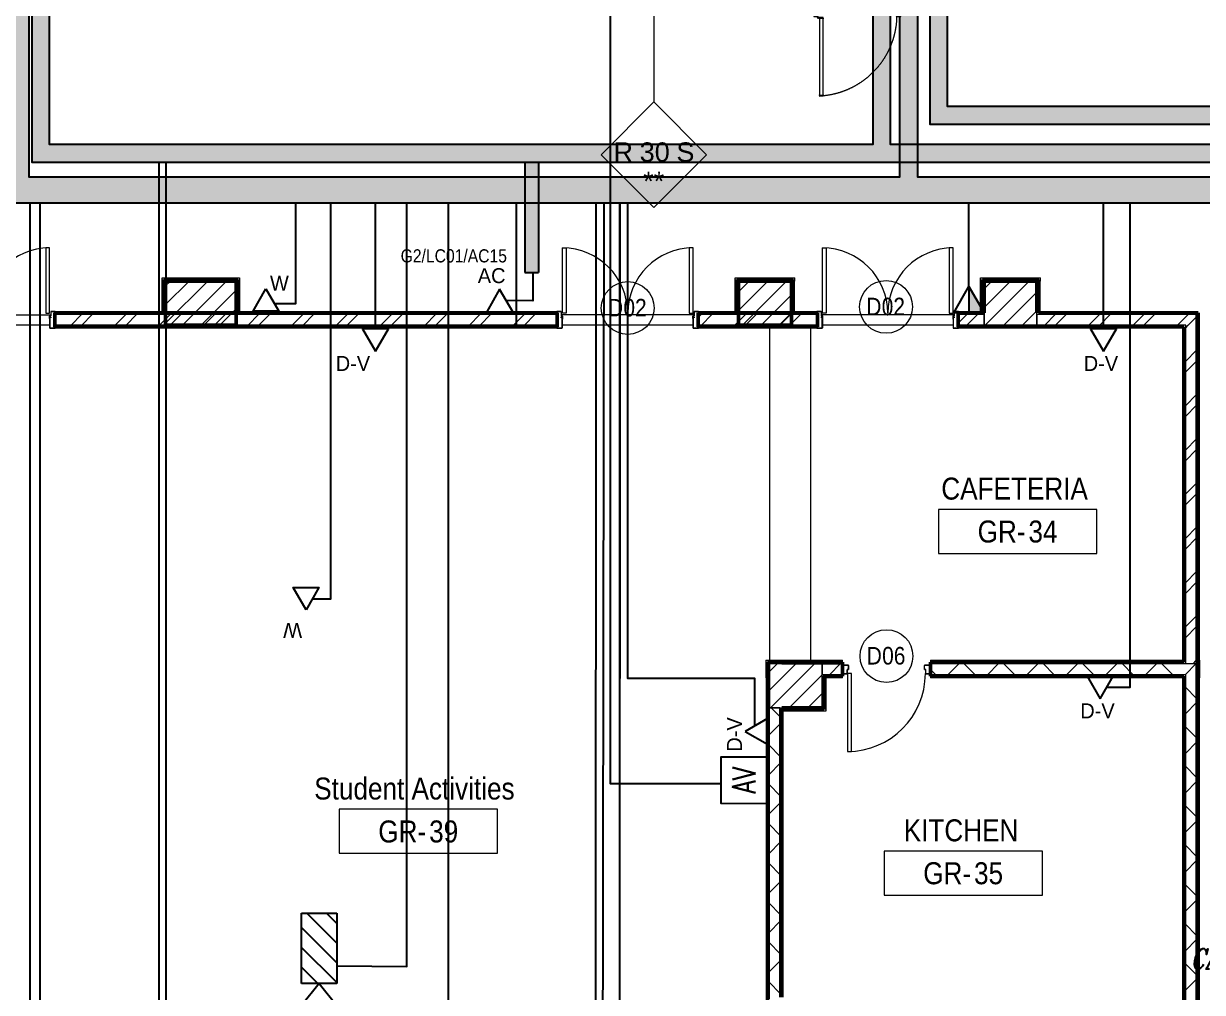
# Model space of a CAD drawing. Header units: millimetres. Extents: x -9358 to 257996, y -67499 to 9117.
# Drawn here: x 8426 to 21820, y -52934 to -41919 of the extents above; entities that cross this region are included whole.
import ezdxf
from ezdxf import colors
from ezdxf.entities.mleader import LeaderData, LeaderLine
from ezdxf.enums import TextEntityAlignment as Align
from ezdxf.math import Vec2, Vec3

# ---------------------------------------------------------------- set-up
doc = ezdxf.new("R2010")
doc.units = ezdxf.units.MM
doc.header["$LTSCALE"] = 1000
doc.linetypes.add('Centre', pattern=[31.75, 6.35, -4.7625, 15.875, -4.7625])
for name, color, linetype, lineweight in [('123', 2, 'Continuous', 9), ('A-COL-RFC', 8, 'Continuous', 18), ('A-COL-RFC-1', 8, 'Continuous', 9), ('A-COL-RFC-2', 8, 'Continuous', 50), ('A-DETL-GENF-1', 8, 'Continuous', 9), ('A-DOOR', 8, 'Continuous', 9), ('A-DOOR-1', 8, 'Continuous', 18), ('A-DOOR-2', 8, 'Centre', 9), ('A-DOR', 8, 'Continuous', 9), ('A-FLR-PAT', 8, 'Continuous', 18), ('A-GEN-MOD', 8, 'Continuous', 9), ('A-ROM-NAM', 8, 'Continuous', 9), ('A-TYP-DOR', 8, 'Continuous', 0), ('A-TYP-WAL', 8, 'Continuous', 0), ('A-WAL-CLD', 8, 'Continuous', 9), ('A-WAL-CMU', 8, 'Continuous', 50), ('A-WAL-LOW-20', 8, 'Continuous', 18), ('A-WAL-LOW-30', 8, 'Continuous', 18), ('A-WAL-PAT-1', 8, 'Continuous', 9), ('A-WAL-PRT', 8, 'Continuous', 50)]:
    doc.layers.add(name, color=color, linetype=linetype, lineweight=lineweight)
for name, color, linetype in [('CCTV', 4, 'Continuous'), ('CCTVNET', 6, 'Continuous'), ('DATANET', 4, 'Continuous'), ('E680G_SEC', 40, 'Continuous'), ('E680T_SEC', 2, 'Continuous'), ('FIBERNETW', 5, 'Continuous'), ('G2 LC 02 AC', 3, 'Continuous'), ('LC-CABLE -10', 4, 'Continuous'), ('LC-CABLE -20', 6, 'Continuous'), ('LC-CABLE-40', 5, 'Continuous'), ('LC-DA-CIR', 4, 'Continuous'), ('LC-T-OUTLET', 4, 'Continuous')]:
    doc.layers.add(name, color=color, linetype=linetype)
doc.styles.add('Arial_5', font='arial.ttf', dxfattribs={"width": 0.85, "height": 200})
doc.styles.add('Arial_7', font='arial.ttf', dxfattribs={"width": 0.85, "height": 200})
doc.styles.add('Arial_8', font='arial.ttf', dxfattribs={"height": 220})
doc.styles.add('ELEC', font='romant.shx', dxfattribs={"width": 0.8, "oblique": 15, "height": 0.18})
doc.styles.add('ROMANS', font='romans.shx', dxfattribs={"width": 0.75})
pattern_1 = [(0, (0, 0), (812.8, 203.2), [33.528, -576.072, 33.528, -576.072, -3251.2]), (0, (0, 0), (812.8, 203.2), [-1219.2, 33.528, -1185.672, 33.528, -576.072, -1422.4]), (0, (0, 0), (812.8, 203.2), [-3048, 33.528, -372.872, 33.528, -982.472]), (120, (304.8, 101.6), (-582.37636, 602.30545), [33.528, -576.072, 33.528, -576.072, -3251.2]), (120, (304.8, 101.6), (-582.37636, 602.30545), [-1219.2, 33.528, -1185.672, 33.528, -576.072, -1422.4]), (120, (304.8, 101.6), (-582.37636, 602.30545), [-3048, 33.528, -372.872, 33.528, -982.472]), (240, (406.4, 508), (-230.42364, -805.50545), [33.528, -576.072, 33.528, -576.072, -3251.2]), (240, (406.4, 508), (-230.42364, -805.50545), [-1219.2, 33.528, -1185.672, 33.528, -576.072, -1422.4]), (240, (406.4, 508), (-230.42364, -805.50545), [-3048, 33.528, -372.872, 33.528, -982.472])]
pattern_2 = [(45, (0, 0), (-251.4472, 251.4472), []), (45, (0, 381), (-251.4472, 251.4472), [])]
pattern_3 = [(45, (0, 0), (-224.5064, 224.5064), []), (135, (0, 0), (-224.5064, -224.5064), [])]
pattern_4 = [(45, (0, 0), (-106.066, 106.066), [])]

# ---------------------------------------------------------------- blocks, each defined once
blk = doc.blocks.new('M_Wall Tag - WALL TAG-12mm-1267109-01-Ground Floor Plan')
at = {"layer": 'A-TYP-WAL'}
for p, q in [((-6, 0), (0, 6)), ((0, 6), (6, 0)), ((-6, 0), (0, -6)), ((6, 0), (0, -6))]:
    blk.add_line(p, q, dxfattribs=at)
blk = doc.blocks.new('Door Tag - Door Tag-41184-01-Ground Floor Plan')
at = {"layer": 'A-TYP-DOR'}
blk.add_circle((0, 0), 3, dxfattribs=at)
blk = doc.blocks.new('D-W')
at = {"color": 3, "elevation": 0}
blk.add_lwpolyline([(0, 254), (147, 0), (-147, 0), (0, 254)], dxfattribs=at)
at = {"layer": 'LC-T-OUTLET', "color": 2}
blk.add_attdef('W', (77, 236, 0), '', height=170, dxfattribs=at)
blk = doc.blocks.new('ES-cctv')
for p, q in [((-4, -2), (-4, 2)), ((-4, 2), (4, 2)), ((4, 2), (4, -2)), ((4, 0), (6.5, 2)), ((6.5, 2), (6.5, -2)), ((4, 0), (6.5, -2)), ((4, -2), (-4, -2))]:
    blk.add_line(p, q)
blk = doc.blocks.new('PROJECTOR')
at = {"layer": 'E680G_SEC'}
h = blk.add_hatch(dxfattribs=at)
h.set_pattern_fill('ANSI31', color=1, scale=0.5, style=0)
h.set_pattern_definition([(45, (-650.1887, 115.5964), (-1.122532, 1.122532), [])])
h.paths.add_polyline_path([(10.56, 205.55), (2.56, 205.55), (2.56, 201.55), (10.56, 201.55)])
blk.add_blockref('ES-cctv', (6.56, 203.55), dxfattribs=at)
blk = doc.blocks.new('AV SYSTEM RACK')
at = {"color": 3}
blk.add_lwpolyline([(2.78, 242.08), (7.78, 242.08), (7.78, 247.08), (2.78, 247.08)], close=True, dxfattribs=at)
at = {"layer": 'E680T_SEC', "color": 3, "style": 'ROMANS', "width": 0.75}
blk.add_text('AV', height=2.5, dxfattribs=at).set_placement((5.28, 244.58), align=Align.MIDDLE_CENTER)
blk = doc.blocks.new('D-V')
at = {"color": 3}
blk.add_lwpolyline([(1, 257), (147, 0), (-147, 0), (1, 257)], dxfattribs=at)
at = {"layer": 'CCTV', "color": 2}
blk.add_attdef('D-V', (-225, 247), '', height=170, dxfattribs=at)
blk = doc.blocks.new('DD')
at = {"layer": 'LC-DA-CIR'}
h = blk.add_hatch(color=3, dxfattribs=at)
h.dxf.hatch_style = 1
h.paths.add_polyline_path([(0, 299), (0, 0), (173, 0)])
at = {"color": 3}
blk.add_lwpolyline([(0, 299), (173, 0), (-173, 0), (0, 299)], dxfattribs=at)
at = {"layer": 'LC-DA-CIR', "color": 3}
blk.add_line((0, 299), (0, 0), dxfattribs=at)
blk = doc.blocks.new('NBS_AssaAbloyLtd_DrsetSym_AASDMetalOfficeStoreDoor_Double-VisionPanelType2 - 1600x2200mm-2087162-01-Ground Floor Furniture Plan')
at = {"layer": 'A-DOOR'}
for centre, start, end in [((-742, -77), 270, 360), ((742, -77), 180, 270)]:
    blk.add_arc(centre, 741, start, end, dxfattribs=at)
at = {"layer": 'A-DOOR-1'}
for p, q in [((-805, 92), (-805, 82)), ((-805, 82), (-805, 92)), ((-804, 82), (-804, 92)), ((-746, 95), (-803, 95)), ((-803, 95), (-746, 95)), ((-802, 93), (-746, 93)), ((-795, 81), (-803, 81)), ((-803, 80), (-795, 80)), ((-795, 80), (-800, 80)), ((-795, 81), (-795, 80)), ((-795, -80), (-795, 80)), ((-745, 93), (-745, -33)), ((-743, -8), (-743, 92)), ((-743, 92), (-743, -8)), ((743, -8), (743, 92)), ((743, -8), (743, 92)), ((745, 93), (745, -33)), ((746, 95), (802, 95)), ((746, 95), (802, 95)), ((802, 93), (746, 93)), ((795, 81), (795, 80)), ((795, 81), (802, 81)), ((802, 80), (795, 80)), ((795, 80), (795, -80)), ((800, 80), (795, 80)), ((803, 82), (803, 92)), ((805, 92), (805, 82)), ((805, 92), (805, 82)), ((-805, -93), (-805, -83)), ((-805, -93), (-805, -83)), ((-804, -93), (-804, -83)), ((-795, -80), (-803, -80)), ((-803, -82), (-795, -82)), ((-757, -94), (-803, -94)), ((-803, -95), (-757, -95)), ((-757, -95), (-803, -95)), ((-800, -80), (-795, -80)), ((-795, -82), (-795, -80)), ((-756, -93), (-756, -47)), ((-754, -23), (-755, -23)), ((-755, -23), (-755, -33)), ((-755, -93), (-755, -47)), ((-755, -47), (-755, -93)), ((-754, -33), (-754, -23)), ((-742, -45), (-754, -45)), ((-742, -46), (-754, -46)), ((-742, -46), (-754, -46)), ((-746, -34), (-753, -34)), ((-753, -35), (-746, -35)), ((-743, -8), (-741, -18)), ((-742, -8), (-743, -8)), ((-743, -33), (-743, -8)), ((-743, -8), (-742, -8)), ((-740, -18), (-742, -8)), ((-742, -8), (-740, -18)), ((-699, -77), (-742, -77)), ((-742, -77), (-742, -818)), ((-741, -18), (-741, -44)), ((-740, -44), (-740, -18)), ((-740, -18), (-740, -44)), ((-699, -818), (-699, -77)), ((699, -77), (742, -77)), ((699, -818), (699, -77)), ((740, -18), (742, -8)), ((740, -18), (742, -8)), ((740, -44), (740, -18)), ((740, -44), (740, -18)), ((743, -8), (741, -18)), ((741, -18), (741, -44)), ((742, -8), (743, -8)), ((742, -8), (743, -8)), ((742, -45), (754, -45)), ((742, -46), (754, -46)), ((754, -46), (742, -46)), ((742, -77), (742, -818)), ((743, -33), (743, -8)), ((746, -34), (753, -34)), ((753, -35), (746, -35)), ((754, -23), (755, -23)), ((754, -33), (754, -23)), ((755, -23), (755, -33)), ((755, -93), (755, -47)), ((755, -93), (755, -47)), ((756, -93), (756, -47)), ((757, -94), (802, -94)), ((802, -95), (757, -95)), ((802, -95), (757, -95)), ((795, -82), (795, -80)), ((795, -80), (802, -80)), ((795, -80), (800, -80)), ((802, -82), (795, -82)), ((803, -93), (803, -83)), ((805, -93), (805, -83)), ((805, -83), (805, -93)), ((-742, -818), (-699, -818)), ((742, -818), (699, -818))]:
    blk.add_line(p, q, dxfattribs=at)
for centre, radius, start, end in [((-803, 92), 2.5, 90, 180), ((-803, 92), 2.5, 90, 180), ((-803, 82), 2.5, 180, 270), ((-803, 82), 2.5, 180, 270), ((-802, 92), 1.03, 90, 180), ((-803, 82), 1.01, 180, 270), ((-746, 92), 2.5, 0, 90), ((-746, 92), 2.5, 0, 90), ((-746, 93), 0.985, 0, 90), ((746, 92), 2.5, 90, 180), ((746, 92), 2.5, 90, 180), ((746, 93), 0.985, 90, 180), ((802, 92), 2.5, 360, 90), ((802, 92), 2.5, 0, 90), ((802, 92), 1.03, 0, 90), ((802, 82), 1.01, 270, 360), ((802, 82), 2.5, 270, 360), ((802, 82), 2.5, 270, 360), ((-803, -83), 2.5, 90, 180), ((-803, -83), 2.5, 90, 180), ((-803, -93), 2.5, 180, 270), ((-803, -93), 2.5, 180, 270), ((-803, -83), 1, 90, 180), ((-803, -93), 1, 180, 270), ((-757, -93), 1, 270, 360), ((-757, -93), 2.5, 270, 360), ((-757, -93), 2.5, 270, 360), ((-754, -47), 2.5, 90, 180), ((-753, -33), 2.5, 180, 270), ((-754, -47), 0.997, 90, 180), ((-754, -47), 0.997, 90, 180), ((-753, -33), 1.01, 180, 270), ((-746, -33), 0.984, 270, 0), ((-746, -33), 2.5, 270, 360), ((-742, -44), 1, 270, 0), ((-742, -44), 2.5, 270, 360), ((-742, -44), 2.5, 270, 0), ((742, -44), 2.5, 180, 270), ((742, -44), 2.5, 180, 270), ((742, -44), 1, 180, 270), ((746, -33), 2.5, 180, 270), ((746, -33), 0.984, 180, 270), ((753, -33), 1.01, 270, 360), ((753, -33), 2.5, 270, 360), ((754, -47), 2.5, 360, 90), ((754, -47), 0.997, 360, 90), ((754, -47), 0.979, 360, 90), ((757, -93), 2.5, 180, 270), ((757, -93), 2.5, 180, 270), ((757, -93), 1, 180, 270), ((802, -83), 2.5, 0, 90), ((802, -83), 2.5, 360, 90), ((802, -83), 1, 0, 90), ((802, -93), 1, 270, 360), ((802, -93), 2.5, 270, 360), ((802, -93), 2.5, 270, 360)]:
    blk.add_arc(centre, radius, start, end, dxfattribs=at)
blk = doc.blocks.new('NBS_AssaAbloyLtd_DrsetSym_AASDMetalOfficeStoreDoor_Double-VisionPanelType2 - 1600x2200mm-2087164-01-Ground Floor Furniture Plan')
at = {"layer": 'A-DOOR'}
for centre, start, end in [((-742, 77), 0, 90), ((742, 77), 90, 180)]:
    blk.add_arc(centre, 741, start, end, dxfattribs=at)
at = {"layer": 'A-DOOR-1'}
for p, q in [((-742, 77), (-742, 818)), ((-742, 818), (-699, 818)), ((-699, 818), (-699, 77)), ((742, 818), (699, 818)), ((699, 818), (699, 77)), ((742, 77), (742, 818)), ((-805, 93), (-805, 83)), ((-805, 93), (-805, 83)), ((-804, 93), (-804, 83)), ((-803, 95), (-757, 95)), ((-757, 95), (-803, 95)), ((-757, 94), (-803, 94)), ((-803, 82), (-795, 82)), ((-795, 80), (-803, 80)), ((-800, 80), (-795, 80)), ((-795, 82), (-795, 80)), ((-795, 80), (-795, -80)), ((-756, 93), (-756, 47)), ((-755, 93), (-755, 47)), ((-755, 47), (-755, 93)), ((-755, 23), (-755, 32)), ((-754, 23), (-755, 23)), ((-742, 46), (-754, 46)), ((-742, 46), (-754, 46)), ((-742, 45), (-754, 45)), ((-754, 32), (-754, 23)), ((-753, 35), (-746, 35)), ((-746, 34), (-753, 34)), ((-745, -93), (-745, 33)), ((-743, 32), (-743, 8)), ((-743, 8), (-741, 18)), ((-742, 8), (-743, 8)), ((-743, 8), (-743, -92)), ((-743, -92), (-743, 8)), ((-743, 8), (-742, 8)), ((-699, 77), (-742, 77)), ((-740, 18), (-742, 8)), ((-742, 8), (-740, 18)), ((-741, 18), (-741, 44)), ((-740, 44), (-740, 18)), ((-740, 18), (-740, 44)), ((699, 77), (742, 77)), ((740, 44), (740, 18)), ((740, 44), (740, 18)), ((740, 18), (742, 8)), ((740, 18), (742, 8)), ((741, 18), (741, 44)), ((743, 8), (741, 18)), ((742, 46), (754, 46)), ((754, 46), (742, 46)), ((742, 45), (754, 45)), ((742, 8), (743, 8)), ((742, 8), (743, 8)), ((743, 32), (743, 8)), ((743, 8), (743, -92)), ((743, 8), (743, -92)), ((745, -93), (745, 33)), ((753, 35), (746, 35)), ((746, 34), (753, 34)), ((754, 32), (754, 23)), ((754, 23), (755, 23)), ((755, 93), (755, 47)), ((755, 93), (755, 47)), ((755, 23), (755, 32)), ((756, 93), (756, 47)), ((802, 95), (757, 95)), ((802, 95), (757, 95)), ((757, 94), (802, 94)), ((795, 82), (795, 80)), ((802, 82), (795, 82)), ((795, 80), (802, 80)), ((795, -80), (795, 80)), ((795, 80), (800, 80)), ((803, 93), (803, 83)), ((805, 93), (805, 83)), ((805, 83), (805, 93)), ((-805, -92), (-805, -83)), ((-805, -83), (-805, -92)), ((-804, -83), (-804, -92)), ((-803, -80), (-795, -80)), ((-795, -81), (-803, -81)), ((-802, -93), (-746, -93)), ((-746, -95), (-803, -95)), ((-803, -95), (-746, -95)), ((-795, -80), (-800, -80)), ((-795, -81), (-795, -80)), ((802, -93), (746, -93)), ((746, -95), (802, -95)), ((746, -95), (802, -95)), ((795, -81), (795, -80)), ((802, -80), (795, -80)), ((800, -80), (795, -80)), ((795, -81), (802, -81)), ((803, -83), (803, -92)), ((805, -92), (805, -83)), ((805, -92), (805, -83))]:
    blk.add_line(p, q, dxfattribs=at)
for centre, radius, start, end in [((-803, 93), 2.5, 90, 180), ((-803, 93), 2.5, 90, 180), ((-803, 83), 2.5, 180, 270), ((-803, 83), 2.5, 180, 270), ((-803, 93), 1, 90, 180), ((-803, 83), 1, 180, 270), ((-757, 93), 2.5, 0, 90), ((-757, 93), 2.5, 0, 90), ((-757, 93), 1, 0, 90), ((-754, 47), 2.5, 180, 270), ((-754, 47), 0.997, 180, 270), ((-754, 47), 0.997, 180, 270), ((-753, 32), 2.5, 90, 180), ((-753, 32), 1.01, 90, 180), ((-746, 32), 2.5, 0, 90), ((-746, 33), 0.984, 0, 90), ((-742, 44), 2.5, 0, 90), ((-742, 44), 2.5, 360, 90), ((-742, 44), 1, 0, 90), ((742, 44), 2.5, 90, 180), ((742, 44), 2.5, 90, 180), ((742, 44), 1, 90, 180), ((746, 32), 2.5, 90, 180), ((746, 33), 0.984, 90, 180), ((753, 32), 2.5, 0, 90), ((753, 32), 1.01, 0, 90), ((754, 47), 2.5, 270, 0), ((754, 47), 0.997, 270, 0), ((754, 47), 0.979, 270, 0), ((757, 93), 2.5, 90, 180), ((757, 93), 2.5, 90, 180), ((757, 93), 1, 90, 180), ((802, 93), 2.5, 0, 90), ((802, 93), 2.5, 0, 90), ((802, 93), 1, 0, 90), ((802, 83), 1, 270, 0), ((802, 83), 2.5, 270, 0), ((802, 83), 2.5, 270, 0), ((-803, -83), 2.5, 90, 180), ((-803, -83), 2.5, 90, 180), ((-803, -92), 2.5, 180, 270), ((-803, -92), 2.5, 180, 270), ((-803, -83), 1.01, 90, 180), ((-802, -92), 1.03, 180, 270), ((-746, -92), 2.5, 270, 0), ((-746, -92), 2.5, 270, 360), ((-746, -93), 0.985, 270, 0), ((746, -92), 2.5, 180, 270), ((746, -92), 2.5, 180, 270), ((746, -93), 0.985, 180, 270), ((802, -83), 2.5, 0, 90), ((802, -83), 2.5, 0, 90), ((802, -83), 1.01, 0, 90), ((802, -92), 1.03, 270, 0), ((802, -92), 2.5, 270, 0), ((802, -92), 2.5, 270, 360)]:
    blk.add_arc(centre, radius, start, end, dxfattribs=at)
blk = doc.blocks.new('rest room31 - rest room-745806-01-Ground Floor Furniture Plan')
at = {"layer": 'A-GEN-MOD'}
for p, q in [((16880, -45240), (16880, -49010)), ((17350, -49010), (17350, -45240)), ((16880, -49010), (17350, -49010))]:
    blk.add_line(p, q, dxfattribs=at)
blk = doc.blocks.new('NBS_AssaAbloyLtd_DrsetSym_AASD_MetalPlantRoomDoor_Single_Type1A - 1000x2200_Fire Rated_45min-2878532-01-Ground Floor Furniture Plan')
at = {"layer": 'A-DOOR'}
blk.add_arc((442, 52), 884, 90, 180, dxfattribs=at)
at = {"layer": 'A-DOOR-1'}
for p, q in [((442, 936), (399, 936)), ((399, 936), (399, 52)), ((442, 52), (442, 936)), ((-495, 53), (-495, 35)), ((-495, 53), (-495, 35)), ((-494, 35), (-495, 35)), ((-495, -25), (-495, 35)), ((-495, 35), (-495, -25)), ((-494, 35), (-494, 53)), ((-448, 55), (-493, 55)), ((-448, 55), (-493, 55)), ((-493, 54), (-448, 54)), ((-447, 53), (-447, 7)), ((-445, 7), (-445, 53)), ((-445, 7), (-445, 53)), ((-433, 6), (-444, 6)), ((-433, 6), (-444, 6)), ((-444, 5), (-433, 5)), ((-432, 4), (-432, -42)), ((-430, -42), (-430, 4)), ((-430, -42), (-430, 4)), ((399, 52), (442, 52)), ((430, -42), (430, 4)), ((430, 4), (430, -42)), ((431, 4), (431, -42)), ((432, 6), (444, 6)), ((444, 6), (432, 6)), ((444, 5), (432, 5)), ((445, 7), (445, 53)), ((445, 53), (445, 7)), ((446, 53), (446, 7)), ((447, 55), (492, 55)), ((492, 55), (447, 55)), ((492, 54), (447, 54)), ((493, 35), (493, 53)), ((493, 35), (495, 35)), ((495, 53), (495, 35)), ((495, 35), (495, 53)), ((495, -25), (495, 35)), ((495, -25), (495, 35)), ((-495, -25), (-495, -42)), ((-494, -25), (-495, -25)), ((-495, -25), (-495, -42)), ((-494, -42), (-494, -25)), ((-433, -43), (-493, -43)), ((-493, -45), (-433, -45)), ((-493, -45), (-433, -45)), ((432, -43), (492, -43)), ((492, -45), (432, -45)), ((432, -45), (492, -45)), ((493, -25), (495, -25)), ((493, -42), (493, -25)), ((495, -25), (495, -42)), ((495, -42), (495, -25))]:
    blk.add_line(p, q, dxfattribs=at)
for centre, radius, start, end in [((-493, 53), 2.5, 90, 180), ((-493, 53), 2.5, 90, 180), ((-493, 53), 1, 90, 180), ((-448, 53), 2.5, 0, 90), ((-448, 53), 2.5, 0, 90), ((-448, 53), 1, 0, 90), ((-444, 7), 2.5, 180, 270), ((-444, 7), 1, 180, 270), ((-444, 7), 1, 180, 270), ((-433, 4), 2.5, 0, 90), ((-433, 4), 2.5, 0, 90), ((-433, 4), 1, 0, 90), ((432, 4), 2.5, 90, 180), ((432, 4), 2.5, 90, 180), ((432, 4), 1, 90, 180), ((444, 7), 1, 270, 0), ((444, 7), 2.5, 270, 0), ((444, 7), 1, 270, 0), ((447, 53), 2.5, 90, 180), ((447, 53), 2.5, 90, 180), ((447, 53), 1, 90, 180), ((492, 53), 2.5, 0, 90), ((492, 53), 2.5, 0, 90), ((492, 53), 1, 0, 90), ((-493, -42), 2.5, 180, 270), ((-493, -42), 2.5, 180, 270), ((-493, -42), 1, 180, 270), ((-433, -42), 2.5, 270, 0), ((-433, -42), 1, 270, 0), ((-433, -42), 2.5, 270, 0), ((432, -42), 2.5, 180, 270), ((432, -42), 2.5, 180, 270), ((432, -42), 1, 180, 270), ((492, -42), 2.5, 270, 0), ((492, -42), 1, 270, 0), ((492, -42), 2.5, 270, 0)]:
    blk.add_arc(centre, radius, start, end, dxfattribs=at)
blk = doc.blocks.new('Door-Flush-Cline_Aluminum_Doors-Series_100BE - Metal Service Door Fire Rated 45 min 1000 x 2200-2632408-01-Ground Floor Furniture Plan')
at = {"layer": 'A-DETL-GENF-1'}
for p, q in [((388, 971), (388, 964)), ((426, 976), (389, 973)), ((389, 963), (389, 969)), ((389, 969), (431, 969)), ((432, 976), (426, 976)), ((431, 969), (431, 963)), ((432, 964), (432, 976)), ((-449, 70), (-494, 70)), ((-494, 70), (-494, -57)), ((-449, 65), (-449, 70)), ((-446, 65), (-449, 65)), ((-449, 62), (-446, 63)), ((-449, 20), (-449, 62)), ((-434, 20), (-449, 20)), ((-445, 65), (-446, 65)), ((-446, 63), (-445, 63)), ((-442, 66), (-445, 66)), ((-445, 66), (-445, 65)), ((-445, 63), (-445, 62)), ((-445, 62), (-442, 62)), ((-442, 62), (-442, 66)), ((-433, -14), (-433, 19)), ((388, 95), (388, 85)), ((389, 89), (389, 96)), ((431, 89), (389, 89)), ((390, 84), (440, 84)), ((431, 96), (431, 89)), ((432, 87), (432, 94)), ((442, 87), (432, 87)), ((433, 19), (433, -14)), ((449, 20), (434, 20)), ((449, 74), (449, 20)), ((453, 70), (453, 76)), ((494, 70), (453, 70)), ((494, -57), (494, 70)), ((-494, -57), (-449, -57)), ((-449, -57), (-449, -15)), ((-449, -15), (-434, -15)), ((434, -15), (449, -15)), ((449, -15), (449, -57)), ((449, -57), (494, -57))]:
    blk.add_line(p, q, dxfattribs=at)
for centre, radius, start, end in [((389, 972), 1.54, 94, 184), ((389, 964), 1.27, 180, 270), ((431, 964), 1.27, 270, 0), ((-434, 19), 1.14, 0, 90), ((389, 95), 1.27, 90, 180), ((390, 85), 1.57, 180, 270), ((431, 94), 1.27, 360, 90), ((434, 19), 1.14, 90, 180), ((448, 82), 7.79, 168.7932, 280.213), ((448, 82), 7.79, 307.4633, 139.375), ((-434, -14), 1.14, 270, 360), ((434, -14), 1.14, 180, 270)]:
    blk.add_arc(centre, radius, start, end, dxfattribs=at)
at = {"layer": 'A-DOOR'}
for p, q in [((431, 969), (389, 969)), ((389, 969), (389, 473)), ((431, 484), (431, 969)), ((389, 473), (389, 89)), ((431, 89), (431, 484)), ((389, 89), (431, 89)), ((-478, -57), (-494, -57)), ((-494, -57), (-494, -70)), ((-494, -70), (-478, -70)), ((-478, -70), (-478, -57)), ((478, -57), (478, -70)), ((494, -57), (478, -57)), ((478, -70), (494, -70)), ((494, -70), (494, -57))]:
    blk.add_line(p, q, dxfattribs=at)
at = {"layer": 'A-DOOR-2'}
blk.add_arc((475, 49), 925, 95.3297, 181.5643, dxfattribs=at)
blk = doc.blocks.new('M_Room Tag_Small - M_Room Tag_Small-919701-01-Ground Floor Furniture Plan')
at = {"layer": 'A-ROM-NAM'}
for p, q in [((9, 2.5), (-9, 2.5)), ((-9, 2.5), (-9, -2.5)), ((9, -2.5), (9, 2.5)), ((-9, -2.5), (9, -2.5))]:
    blk.add_line(p, q, dxfattribs=at)
blk = doc.blocks.new('G')
at = {"layer": 'A-COL-RFC-1'}
h = blk.add_hatch(dxfattribs=at)
h.set_pattern_fill('FP_4', color=256, style=0, pattern_type=2)
h.set_pattern_definition(pattern_4)
h.paths.add_polyline_path([(10840, -45200), (10840, -44700), (10040, -44700), (10040, -45200)], flags=0)
h = blk.add_hatch(dxfattribs=at)
h.set_pattern_fill('FP_4', color=256, style=0, pattern_type=2)
h.set_pattern_definition(pattern_4)
h.paths.add_polyline_path([(17150, -45200), (17150, -44700), (16550, -44700), (16550, -45200), (16846, -45200)], flags=0)
h = blk.add_hatch(dxfattribs=at)
h.set_pattern_fill('FP_4', color=256, style=0, pattern_type=2)
h.set_pattern_definition(pattern_4)
h.paths.add_polyline_path([(19940, -45200), (19940, -44700), (19340, -44700), (19340, -45200), (19796, -45200)], flags=0)
h = blk.add_hatch(dxfattribs=at)
h.set_pattern_fill('FP_4', color=256, style=0, pattern_type=2)
h.set_pattern_definition(pattern_4)
h.paths.add_polyline_path([(17020, -49550), (17500, -49550), (17500, -49050), (16900, -49050), (16900, -49550)], flags=0)
at = {"layer": 'A-WAL-PAT-1'}
h = blk.add_hatch(dxfattribs=at)
h.set_pattern_fill('FP_2', color=256, style=0, pattern_type=2)
h.set_pattern_definition(pattern_1)
h.paths.add_polyline_path([(10040, -44700), (10840, -44700), (10840, -44680), (10040, -44680)], flags=0)
h = blk.add_hatch(dxfattribs=at)
h.set_pattern_fill('FP_2', color=256, style=0, pattern_type=2)
h.set_pattern_definition(pattern_1)
h.paths.add_polyline_path([(21770, -45080), (21770, -45060), (19960, -45060), (19960, -45080), (21762, -45080)], flags=0)
h.paths.add_polyline_path([(19320, -45080), (19320, -45060), (19045, -45060), (19045, -45080)], flags=0)
h.paths.add_polyline_path([(17170, -45080), (17445, -45080), (17445, -45060), (17170, -45060)], flags=0)
h.paths.add_polyline_path([(17150, -45080), (17150, -45060), (16550, -45060), (16550, -45080), (16846, -45080)], flags=0)
h.paths.add_polyline_path([(16530, -45080), (16530, -45060), (16090, -45060), (16090, -45080)], flags=0)
h.paths.add_polyline_path([(14490, -45080), (14490, -45060), (10860, -45060), (10860, -45080), (11931, -45080)], flags=0)
h.paths.add_polyline_path([(9965, -45080), (10020, -45080), (10020, -45060), (8780, -45060), (8780, -45080)], flags=0)
h.paths.add_polyline_path([(10840, -45080), (10840, -45060), (10040, -45060), (10040, -45080)], flags=0)
h.paths.add_polyline_path([(6460, -45080), (6840, -45080), (6840, -45060), (6460, -45060)], flags=0)
h.paths.add_polyline_path([(7015, -45080), (7180, -45080), (7180, -45060), (6980, -45060), (6980, -45080)], flags=0)
h = blk.add_hatch(dxfattribs=at)
h.set_pattern_fill('FP_1', color=256, style=0, pattern_type=2)
h.set_pattern_definition(pattern_2)
h.paths.add_polyline_path([(21750, -45200), (21750, -45080), (19940, -45080), (19940, -45200), (21630, -45200)], flags=0)
h.paths.add_polyline_path([(19045, -45200), (19340, -45200), (19340, -45080), (19045, -45080), (19045, -45164)], flags=0)
h.paths.add_polyline_path([(17445, -45200), (17445, -45080), (16090, -45080), (16090, -45200), (16846, -45200)], flags=0)
h.paths.add_polyline_path([(14490, -45200), (14490, -45080), (8780, -45080), (8780, -45200), (11931, -45200)], flags=0)
h.paths.add_polyline_path([(7180, -45200), (7180, -45080), (6480, -45080), (6480, -45200), (7015, -45200)], flags=0)
h = blk.add_hatch(dxfattribs=at)
h.set_pattern_fill('FP_2', color=256, style=0, pattern_type=2)
h.set_pattern_definition(pattern_1)
h.paths.add_polyline_path([(21770, -49030), (21770, -45080), (21750, -45080), (21750, -49030)], flags=0)
h = blk.add_hatch(dxfattribs=at)
h.set_pattern_fill('FP_2', color=256, style=0, pattern_type=2)
h.set_pattern_definition(pattern_1)
h.paths.add_polyline_path([(21610, -45220), (21630, -45220), (21630, -45200), (19045, -45200), (19045, -45220), (20779, -45220)], flags=0)
h.paths.add_polyline_path([(16846, -45220), (17445, -45220), (17445, -45200), (16090, -45200), (16090, -45220)], flags=0)
h.paths.add_polyline_path([(14490, -45220), (14490, -45200), (8780, -45200), (8780, -45220), (11931, -45220)], flags=0)
h.paths.add_polyline_path([(7180, -45220), (7180, -45200), (6600, -45200), (6600, -45220), (7015, -45220)], flags=0)
h = blk.add_hatch(dxfattribs=at)
h.set_pattern_fill('FP_2', color=256, style=0, pattern_type=2)
h.set_pattern_definition(pattern_1)
h.paths.add_polyline_path([(21630, -49030), (21630, -45220), (21610, -45220), (21610, -49030)], flags=0)
h = blk.add_hatch(dxfattribs=at)
h.set_pattern_fill('FP_1', color=256, style=0, pattern_type=2)
h.set_pattern_definition(pattern_2)
h.paths.add_polyline_path([(21630, -49050), (21750, -49050), (21750, -45200), (21630, -45200), (21630, -49030)], flags=0)
h = blk.add_hatch(dxfattribs=at)
h.set_pattern_fill('FP_2', color=256, style=0, pattern_type=2)
h.set_pattern_definition(pattern_1)
h.paths.add_polyline_path([(16900, -53100), (16900, -49030), (16880, -49030), (16880, -53100)], flags=0)
h = blk.add_hatch(dxfattribs=at)
h.set_pattern_fill('FP_2', color=256, style=0, pattern_type=2)
h.set_pattern_definition(pattern_1)
h.paths.add_polyline_path([(17040, -49050), (17730, -49050), (17730, -49030), (16900, -49030), (16900, -49050)], flags=0)
h.paths.add_polyline_path([(18730, -49050), (21630, -49050), (21630, -49030), (18730, -49030)], flags=0)
h.paths.add_polyline_path([(21750, -49050), (21770, -49050), (21770, -49030), (21750, -49030)], flags=0)
h = blk.add_hatch(dxfattribs=at)
h.set_pattern_fill('FP_3', color=256, style=0, pattern_type=2)
h.set_pattern_definition(pattern_3)
h.paths.add_polyline_path([(17730, -49170), (17730, -49050), (17500, -49050), (17500, -49170), (17520, -49170)], flags=0)
h.paths.add_polyline_path([(18730, -49170), (21750, -49170), (21750, -49050), (18730, -49050)], flags=0)
h = blk.add_hatch(dxfattribs=at)
h.set_pattern_fill('FP_2', color=256, style=0, pattern_type=2)
h.set_pattern_definition(pattern_1)
h.paths.add_polyline_path([(21770, -53850), (21770, -49050), (21750, -49050), (21750, -53850), (21762, -53850)], flags=0)
h = blk.add_hatch(dxfattribs=at)
h.set_pattern_fill('FP_2', color=256, style=0, pattern_type=2)
h.set_pattern_definition(pattern_1)
h.paths.add_polyline_path([(17500, -49550), (17520, -49550), (17520, -49170), (17500, -49170), (17500, -49500)], flags=0)
h = blk.add_hatch(dxfattribs=at)
h.set_pattern_fill('FP_2', color=256, style=0, pattern_type=2)
h.set_pattern_definition(pattern_1)
h.paths.add_polyline_path([(17520, -49190), (17730, -49190), (17730, -49170), (17520, -49170)], flags=0)
h.paths.add_polyline_path([(18730, -49190), (21630, -49190), (21630, -49170), (18730, -49170)], flags=0)
h = blk.add_hatch(dxfattribs=at)
h.set_pattern_fill('FP_2', color=256, style=0, pattern_type=2)
h.set_pattern_definition(pattern_1)
h.paths.add_polyline_path([(21630, -53830), (21630, -49190), (21610, -49190), (21610, -53830)], flags=0)
h = blk.add_hatch(dxfattribs=at)
h.set_pattern_fill('FP_3', color=256, style=0, pattern_type=2)
h.set_pattern_definition(pattern_3)
h.paths.add_polyline_path([(21630, -53850), (21750, -53850), (21750, -49170), (21630, -49170), (21630, -53836)], flags=0)
h = blk.add_hatch(dxfattribs=at)
h.set_pattern_fill('FP_3', color=256, style=0, pattern_type=2)
h.set_pattern_definition(pattern_3)
h.paths.add_polyline_path([(16900, -52860), (17020, -52860), (17020, -49550), (16900, -49550), (16900, -52391)], flags=0)
h = blk.add_hatch(dxfattribs=at)
h.set_pattern_fill('FP_2', color=256, style=0, pattern_type=2)
h.set_pattern_definition(pattern_1)
h.paths.add_polyline_path([(17020, -49570), (17520, -49570), (17520, -49550), (17020, -49550)], flags=0)
at = {"layer": 'A-COL-RFC'}
for p, q in [((19340, -45060), (19340, -45080)), ((19340, -45080), (19340, -45200)), ((19940, -45080), (19940, -45060)), ((19940, -45200), (19940, -45080)), ((19340, -45200), (19940, -45200)), ((17020, -49050), (16900, -49050)), ((16900, -49050), (16900, -49550)), ((17040, -49050), (17020, -49050)), ((17500, -49050), (17040, -49050)), ((17500, -49170), (17500, -49050)), ((17500, -49190), (17500, -49170)), ((17500, -49550), (17500, -49190)), ((16900, -49550), (17020, -49550)), ((17020, -49550), (17040, -49550))]:
    blk.add_line(p, q, dxfattribs=at)
at = {"layer": 'A-COL-RFC-2'}
for p, q in [((10040, -44700), (10040, -45200)), ((10840, -44700), (10040, -44700)), ((10840, -45200), (10840, -44700)), ((16550, -44700), (16550, -45200)), ((17150, -44700), (16550, -44700)), ((17150, -45200), (17150, -44700)), ((19940, -44700), (19340, -44700)), ((19340, -44700), (19340, -45060)), ((19940, -45060), (19940, -44700)), ((10040, -45200), (10840, -45200)), ((16550, -45200), (17150, -45200)), ((17040, -49550), (17500, -49550))]:
    blk.add_line(p, q, dxfattribs=at)
at = {"layer": 'A-FLR-PAT'}
for p, q in [((7225, -45081), (8735, -45081)), ((8775, -45081), (8780, -45081)), ((14490, -45080), (14495, -45080)), ((14535, -45080), (16045, -45080)), ((16085, -45080), (16090, -45080)), ((17445, -45080), (17450, -45080)), ((17490, -45080), (19000, -45080)), ((19040, -45080), (19045, -45080)), ((8723, -45200), (7237, -45200)), ((8780, -45200), (8775, -45200)), ((14495, -45200), (14490, -45200)), ((16033, -45200), (14547, -45200)), ((16090, -45200), (16085, -45200)), ((17450, -45200), (17445, -45200)), ((18988, -45200), (17502, -45200)), ((19045, -45200), (19040, -45200))]:
    blk.add_line(p, q, dxfattribs=at)
at = {"layer": 'A-WAL-CLD'}
for p, q in [((14490, -45080), (8780, -45080)), ((10020, -45060), (10020, -45080)), ((10040, -45060), (10040, -45080)), ((10840, -45060), (10840, -45080)), ((10860, -45060), (10860, -45080)), ((17445, -45080), (16090, -45080)), ((16530, -45060), (16530, -45080)), ((16550, -45060), (16550, -45080)), ((17150, -45060), (17150, -45080)), ((17170, -45060), (17170, -45080)), ((19340, -45080), (19045, -45080)), ((19320, -45060), (19320, -45080)), ((21750, -45080), (19940, -45080)), ((19960, -45060), (19960, -45080)), ((21750, -54250), (21750, -45080)), ((14490, -45200), (8780, -45200)), ((17445, -45200), (16090, -45200)), ((19340, -45200), (19045, -45200)), ((21630, -45200), (19940, -45200)), ((21630, -49050), (21630, -45200)), ((17500, -49050), (17730, -49050)), ((21750, -49050), (18730, -49050)), ((17500, -49170), (17730, -49170)), ((17500, -49190), (17500, -49550)), ((17520, -49190), (17520, -49170)), ((18730, -49170), (21630, -49170)), ((21630, -53970), (21630, -49170)), ((16900, -52860), (16900, -49550)), ((17020, -52840), (17020, -49550)), ((17040, -49570), (17020, -49570))]:
    blk.add_line(p, q, dxfattribs=at)
at = {"layer": 'A-WAL-CMU'}
for p, q in [((10860, -44680), (10020, -44680)), ((10020, -44680), (10020, -45060)), ((10040, -44700), (10840, -44700)), ((10040, -45060), (10040, -44700)), ((10840, -44700), (10840, -45060)), ((10860, -45060), (10860, -44680)), ((16530, -44680), (16530, -45060)), ((17170, -44680), (16530, -44680)), ((16550, -45060), (16550, -44700)), ((16550, -44700), (17150, -44700)), ((17150, -44700), (17150, -45060)), ((17170, -45060), (17170, -44680)), ((19320, -44680), (19320, -45060)), ((19960, -44680), (19320, -44680)), ((19340, -45060), (19340, -44700)), ((19340, -44700), (19940, -44700)), ((19940, -44700), (19940, -45060)), ((19960, -45060), (19960, -44680)), ((10020, -45060), (8780, -45060)), ((8780, -45060), (8780, -45220)), ((10840, -45060), (10040, -45060)), ((14490, -45060), (10860, -45060)), ((14490, -45220), (14490, -45060)), ((16530, -45060), (16090, -45060)), ((16090, -45060), (16090, -45220)), ((17150, -45060), (16550, -45060)), ((17445, -45060), (17170, -45060)), ((17445, -45220), (17445, -45060)), ((19320, -45060), (19045, -45060)), ((19045, -45060), (19045, -45220)), ((21770, -45060), (19960, -45060)), ((21770, -49030), (21770, -45060)), ((8780, -45220), (14490, -45220)), ((16090, -45220), (17445, -45220)), ((19045, -45220), (21610, -45220)), ((21610, -45220), (21610, -49030)), ((17520, -49570), (17520, -49190)), ((17500, -49550), (17040, -49550)), ((17040, -49570), (17520, -49570))]:
    blk.add_line(p, q, dxfattribs=at)
at = {"layer": 'A-WAL-LOW-20'}
for p, q in [((16900, -49550), (16900, -49050)), ((17040, -49050), (17500, -49050)), ((17500, -49050), (17500, -49170)), ((17020, -49550), (16900, -49550))]:
    blk.add_line(p, q, dxfattribs=at)
at = {"layer": 'A-WAL-LOW-30'}
for p, q in [((10000, -44660), (10880, -44660)), ((10000, -45040), (10000, -44660)), ((10880, -44660), (10880, -45040)), ((16510, -45040), (16510, -44660)), ((16510, -44660), (17190, -44660)), ((17190, -44700), (17190, -44660)), ((19300, -45040), (19300, -44660)), ((19300, -44660), (19980, -44660)), ((19980, -44700), (19980, -44660)), ((19340, -45200), (19340, -45080)), ((19940, -45080), (19940, -45200)), ((19940, -45200), (19340, -45200)), ((16860, -49010), (17730, -49010)), ((16860, -49010), (16860, -49210)), ((17730, -49030), (17730, -49010)), ((18730, -49010), (21600, -49010)), ((18730, -49010), (18730, -49030)), ((21780, -49010), (21790, -49010)), ((21790, -49210), (21790, -49010)), ((17540, -49210), (17540, -49590)), ((17730, -49210), (17540, -49210)), ((17730, -49210), (17730, -49190)), ((18730, -49190), (18730, -49210)), ((21590, -49210), (18730, -49210)), ((17540, -49590), (17060, -49590))]:
    blk.add_line(p, q, dxfattribs=at)
at = {"layer": 'A-WAL-PRT'}
for p, q in [((16880, -49030), (16880, -53360)), ((17730, -49030), (16880, -49030)), ((17730, -49190), (17730, -49030)), ((21610, -49030), (18730, -49030)), ((18730, -49030), (18730, -49190)), ((21770, -53830), (21770, -49030)), ((17520, -49190), (17730, -49190)), ((18730, -49190), (21610, -49190)), ((21610, -49190), (21610, -53830)), ((17040, -52840), (17040, -49570))]:
    blk.add_line(p, q, dxfattribs=at)
at = {"layer": 'A-DOR', "rotation": 180}
for name, p in [('Door-Flush-Cline_Aluminum_Doors-Series_100BE - Metal Service Door Fire Rated 45 min 1000 x 2200-2632408-01-Ground Floor Furniture Plan', (17900, -41620)), ('NBS_AssaAbloyLtd_DrsetSym_AASDMetalOfficeStoreDoor_Double-VisionPanelType2 - 1600x2200mm-2087162-01-Ground Floor Furniture Plan', (15290, -45140)), ('NBS_AssaAbloyLtd_DrsetSym_AASD_MetalPlantRoomDoor_Single_Type1A - 1000x2200_Fire Rated_45min-2878532-01-Ground Floor Furniture Plan', (18230, -49110))]:
    blk.add_blockref(name, p, dxfattribs=at)
at = {"layer": 'A-DOR'}
for p in [(7980, -45140), (18245, -45140)]:
    blk.add_blockref('NBS_AssaAbloyLtd_DrsetSym_AASDMetalOfficeStoreDoor_Double-VisionPanelType2 - 1600x2200mm-2087164-01-Ground Floor Furniture Plan', p, dxfattribs=at)
at = {"layer": 'A-GEN-MOD'}
blk.add_blockref('rest room31 - rest room-745806-01-Ground Floor Furniture Plan', (20, 0), dxfattribs=at)
at = {"layer": 'A-ROM-NAM', "xscale": 99.99999999999991, "yscale": 99.99999999999991, "zscale": 99.99999999999991}
for p in [(19720, -47544), (12911, -50954), (19103, -51429)]:
    blk.add_blockref('M_Room Tag_Small - M_Room Tag_Small-919701-01-Ground Floor Furniture Plan', p, dxfattribs=at)
at = {"layer": 'A-ROM-NAM', "char_height": 250, "attachment_point": 1, "style": 'Arial_5'}
for s, insert, width in [('CAFETERIA', (18853, -46933), 2135.7), ('GR-', (19266, -47421), 699.87), ('34', (19843, -47421), 418.48), ('Student Activities', (11728, -50343), 2900.51), ('GR-', (12456, -50831), 699.87), ('39', (13034, -50831), 418.48), ('KITCHEN', (18426, -50818), 1673.92), ('GR-', (18648, -51306), 699.87), ('35', (19225, -51306), 418.48)]:
    blk.add_mtext(s, dxfattribs=dict(at, insert=insert, width=width))
blk = doc.blocks.new('datatray')
at = {"layer": '123'}
h = blk.add_hatch(color=4, dxfattribs=at)
h.dxf.hatch_style = 1
h.paths.add_polyline_path([(302434, -43814), (311773, -43814), (311773, -43514), (311473, -43514), (301671, -43514), (301671, -38365), (301471, -38365), (301100, -38365), (301100, -38565), (301471, -38565), (301471, -43514), (287538, -43514), (287538, -38565), (287909, -38565), (287909, -38365), (287538, -38365), (287338, -38365), (287338, -43514), (277443, -43514), (277443, -4790), (277143, -4790), (277143, -43814), (301834, -43814), (301853, -52052), (299770, -52052), (299770, -52652), (301854, -52652), (302454, -52652)])
h.paths.add_polyline_path([(311773, -4790), (311473, -4790), (311473, -43514), (311773, -43514)])
at = {"layer": 'LC-CABLE -10', "color": 4}
for points in [[(311773, -4790), (311773, -43514), (311473, -43514), (311473, -4790), (311473, -43514), (311773, -43514), (311773, -43814), (302434, -43814), (302454, -52652), (301854, -52652), (299770, -52652), (299770, -52052), (301853, -52052), (301834, -43814), (277143, -43814), (277143, -43814), (277143, -43814), (277143, -4790)], [(277443, -4790), (277443, -43514), (287338, -43514), (287338, -38365)], [(287538, -38565), (287538, -43514), (301471, -43514), (301471, -38565)]]:
    blk.add_lwpolyline(points, dxfattribs=at)
blk = doc.blocks.new('cctvtray')
h = blk.add_hatch(color=6)
h.dxf.hatch_style = 1
h.paths.add_polyline_path([(279347, -43345), (279193, -43345), (279193, -44603), (279347, -44603)])
h.paths.add_polyline_path([(256743, -43345), (256589, -43345), (256589, -44603), (256743, -44603)])
at = {"layer": '123'}
h = blk.add_hatch(color=6, dxfattribs=at)
h.dxf.hatch_style = 1
h.paths.add_polyline_path([(284943, -12220), (284743, -12220), (284743, -43145), (275445, -43145), (275445, -38101), (275245, -38101), (274888, -38101), (274888, -38301), (275245, -38301), (275245, -43145), (260742, -43145), (260742, -38301), (261099, -38301), (261099, -38101), (260742, -38101), (260542, -38101), (260542, -43145), (251189, -43145), (251189, -12220), (250989, -12220), (250989, -43345), (274640, -43345), (274640, -52552), (273168, -52552), (273168, -52752), (274840, -52752), (274840, -43345), (284947, -43345)])
at = {"color": 6}
for p, q in [((256589, -43345), (256589, -44603)), ((256743, -43345), (256743, -44603)), ((256589, -44603), (256743, -44603))]:
    blk.add_line(p, q, dxfattribs=at)
at = {"layer": 'LC-CABLE -20'}
blk.add_line((261774, -43145), (261574, -43145), dxfattribs=at)
for points in [[(275245, -38301), (275245, -43145), (260742, -43145), (260742, -38301)], [(260542, -38101), (260542, -43145), (251189, -43145), (251189, -12220)], [(250989, -12220), (250989, -43345), (274640, -43345), (274640, -52552), (273168, -52552), (273168, -52752), (274840, -52752), (273168, -52752)]]:
    blk.add_lwpolyline(points, dxfattribs=at)
blk = doc.blocks.new('fibertray')
at = {"layer": '123'}
h = blk.add_hatch(color=5, dxfattribs=at)
h.dxf.hatch_style = 1
h.paths.add_polyline_path([(320376, -42914), (322302, -42914), (322302, -39865), (321902, -39865), (321902, -40065), (322102, -40065), (322102, -42714), (308802, -42714), (308802, -40065), (309002, -40065), (309002, -39865), (308602, -39865), (308602, -42914), (319976, -42914), (319976, -51756), (320376, -51756)])
at = {"layer": 'LC-CABLE-40'}
blk.add_lwpolyline([(319976, -42914), (319976, -51756), (320376, -51756), (320376, -42914), (322302, -42914), (322302, -39865), (321902, -39865), (321902, -40065), (322102, -40065), (322102, -42714), (308802, -42714), (308802, -40065), (309002, -40065), (309002, -39865), (308602, -39865), (308602, -42914)], close=True, dxfattribs=at)

msp = doc.modelspace()

# ---------------------------------------------------------------- block references
msp.add_blockref('G', (0, -148))

# ---------------------------------------------------------------- next in the draw order: linework, layer by layer
at = {"layer": 'A-TYP-WAL'}
msp.add_line((15587, -41540), (15587, -42810), dxfattribs=at)
at = {"layer": 'CCTVNET', "color": 3}
for points in [[(-1559, -57518), (-1559, -57139), (9965, -57139), (9965, -43490)], [(907, -59100), (2707, -59100), (2707, -57219), (10045, -57219), (10045, -43490)]]:
    msp.add_lwpolyline(points, dxfattribs=at)
at = {"layer": 'CCTVNET', "color": 3, "ltscale": 50}
msp.add_lwpolyline([(14211, -44759), (14211, -45071), (13910, -45068)], dxfattribs=at)
at = {"layer": 'DATANET', "color": 3, "ltscale": 50}
msp.add_line((8616, -57204), (8616, -43962), dxfattribs=at)
at = {"layer": 'DATANET', "color": 3}
for p, q in [((12424, -45388), (12424, -43962)), ((20696, -45388), (20696, -43962))]:
    msp.add_line(p, q, dxfattribs=at)
at = {"layer": 'DATANET', "color": 3, "ltscale": 0.05}
msp.add_line((14027, -45368), (14027, -43962), dxfattribs=at)
at = {"layer": 'DATANET', "color": 3}
for points in [[(16337, -50561), (15093, -50561), (15093, -37387)], [(6894, -56128), (8499, -56128), (8499, -43962)], [(11277, -45101), (11520, -45101), (11520, -43962)], [(14927, -54567), (14931, -43962)], [(15006, -54185), (15021, -43962)], [(16626, -56089), (15201, -56089), (15201, -43962), (15201, -49365)], [(16733, -49904), (16733, -49365), (15291, -49365), (15291, -43962)], [(19167, -44909), (19167, -43959)], [(20730, -49465), (20999, -49465), (20999, -43962)]]:
    msp.add_lwpolyline(points, dxfattribs=at)
at = {"layer": 'DATANET', "color": 3, "ltscale": 50, "elevation": 0}
for points in [[(11708, -54457), (13255, -54457), (13255, -43962)], [(11708, -48459), (11917, -48459), (11917, -43962)]]:
    msp.add_lwpolyline(points, dxfattribs=at)
at = {"layer": 'DATANET', "color": 3, "elevation": 0}
msp.add_lwpolyline([(11984, -52633), (12780, -52639), (12780, -43962)], dxfattribs=at)

# ---------------------------------------------------------------- next in the draw order: block references
at = {"layer": 'A-TYP-DOR', "xscale": 99.99999999999991, "yscale": 99.99999999999991, "zscale": 99.99999999999991}
for p in [(15290, -45153), (18225, -45140), (18230, -49110)]:
    msp.add_blockref('Door Tag - Door Tag-41184-01-Ground Floor Plan', p, dxfattribs=at)
at = {"layer": 'A-TYP-WAL', "xscale": 99.99999999999991, "yscale": 99.99999999999991, "zscale": 99.99999999999991}
msp.add_blockref('M_Wall Tag - WALL TAG-12mm-1267109-01-Ground Floor Plan', (15587, -43410), dxfattribs=at)
at = {"layer": 'CCTVNET'}
msp.add_blockref('cctvtray', (-242468, -148), dxfattribs=at)
ref = msp.add_blockref('D-V', (13836, -45196), dxfattribs=dict(at, xscale=-1))
ref.add_attrib('D-V', 'AC', (13586, -44870), dxfattribs={"layer": 'CCTV', "color": 3, "height": 170})
at = {"layer": 'DATANET'}
msp.add_blockref('datatray', (-268957, -148), dxfattribs=at)
at = {"layer": 'DATANET', "color": 3}
ref = msp.add_blockref('D-W', (11180, -45188, 0), dxfattribs=at)
ref.add_attrib('W', 'W', (11225, -44955), dxfattribs={"layer": 'LC-T-OUTLET', "color": 3, "height": 170})
msp.add_blockref('DD', (19167, -45208), dxfattribs=at)
ref = msp.add_blockref('D-V', (12424, -45388), dxfattribs=dict(at, xscale=-1, rotation=180))
ref.add_attrib('D-V', 'D-V', (11972, -45868), dxfattribs={"layer": 'CCTV', "color": 3, "height": 170})
ref = msp.add_blockref('D-V', (20696, -45388), dxfattribs=dict(at, xscale=-1, rotation=180))
ref.add_attrib('D-V', 'D-V', (20471, -45868), dxfattribs={"layer": 'CCTV', "color": 3, "height": 170})
ref = msp.add_blockref('D-W', (11635, -48332), dxfattribs=dict(at, rotation=180))
ref.add_attrib('W', 'W', (11590, -48734, 0), dxfattribs={"layer": 'LC-T-OUTLET', "color": 3, "height": 170, "rotation": 180})
ref = msp.add_blockref('D-V', (20657, -49338), dxfattribs=dict(at, xscale=-1, rotation=180))
ref.add_attrib('D-V', 'D-V', (20432, -49818), dxfattribs={"layer": 'CCTV', "color": 3, "height": 170})
ref = msp.add_blockref('D-V', (16880, -49966), dxfattribs=dict(at, xscale=-1, rotation=90))
ref.add_attrib('D-V', 'D-V', (16588, -50197), dxfattribs={"layer": 'CCTV', "color": 3, "height": 170, "rotation": 90})
for name, p, xscale, yscale, zscale, rotation in [('AV SYSTEM RACK', (42288, -51197), 105, 105, 105, 89.73100770630352), ('PROJECTOR', (-8571, -51776), 100, 100, 100, 270)]:
    msp.add_blockref(name, p, dxfattribs=dict(at, xscale=xscale, yscale=yscale, zscale=zscale, rotation=rotation))
at = {"layer": 'FIBERNETW'}
msp.add_blockref('fibertray', (-289880, -148), dxfattribs=at)

# ---------------------------------------------------------------- next in the draw order: texts
at = {"layer": 'A-TYP-DOR', "char_height": 200, "attachment_point": 1, "style": 'Arial_7'}
for s, insert, width in [('D', (15066, -45049), 211.24), ('02', (15241, -45049), 327.09), ('D', (18001, -45036), 211.24), ('02', (18176, -45036), 327.09), ('D', (18006, -49006), 211.24), ('06', (18181, -49006), 327.09)]:
    msp.add_mtext(s, dxfattribs=dict(at, insert=insert, width=width))
at = {"layer": 'A-TYP-WAL', "char_height": 220, "attachment_point": 1, "style": 'Arial_8'}
for s, insert, width in [('R ', (15128, -43270), 360.76), ('30 ', (15426, -43270), 505.06), ('S', (15843, -43270), 240.51), ('**', (15466, -43601), 288.61)]:
    msp.add_mtext(s, dxfattribs=dict(at, insert=insert, width=width))
at = {"layer": 'G2 LC 02 AC', "color": 3, "insert": (13314, -44561), "char_height": 150, "width": 1248.22, "attachment_point": 5, "style": 'Arial_5'}
msp.add_mtext('G2/LC01/AC15', dxfattribs=at)

# ---------------------------------------------------------------- next in the draw order: leaders
at = {"layer": 'FIBERNETW', "color": 5}
ml = msp.add_multileader_mtext('Standard', dxfattribs=at)
ml.set_content('{\\C5;CABLE TRUNK (400X100X150mm) FOR FIBER OPTIC}', color=2, style='ELEC')
ml.set_leader_properties(color=5)
ml.build(insert=Vec2(0, 0))
ml.multileader.update_dxf_attribs({"text_left_attachment_type": 6, "text_right_attachment_type": 6, "dogleg_length": 1703, "arrow_head_size": 151})
ctx = ml.context
ctx.base_point, ctx.char_height, ctx.arrow_head_size, ctx.landing_gap_size, ctx.plane_origin = Vec3(21659, -52741), 227.11, 151, 22.7, Vec3(7868, -88455)
ctx.left_attachment, ctx.right_attachment = 6, 6
notes = []
notes.append((ctx, [(1, (1, 1, 0), (29594, -52741), (-1, 0), 178, [(0, [(30096, -51387)], 0, [])])]))
ctx.mtext.insert, ctx.mtext.width, ctx.mtext.line_spacing_factor, ctx.mtext.flow_direction = Vec3(21682, -52438), 213786.42, 2, 5
for ctx, leaders in notes:
    for number, flags, end, landing, length, lines in leaders:
        leader = LeaderData()
        leader.index, (leader.has_last_leader_line, leader.has_dogleg_vector, leader.attachment_direction) = number, flags
        leader.last_leader_point, leader.dogleg_vector, leader.dogleg_length = Vec3(end), Vec3(landing), length
        for number, points, colour, breaks in lines:
            line = LeaderLine()
            line.index, line.vertices, line.color, line.breaks = number, Vec3.list(points), colors.encode_raw_color(colour), breaks
            leader.lines.append(line)
        ctx.leaders.append(leader)

doc.saveas('drawing.dxf')
